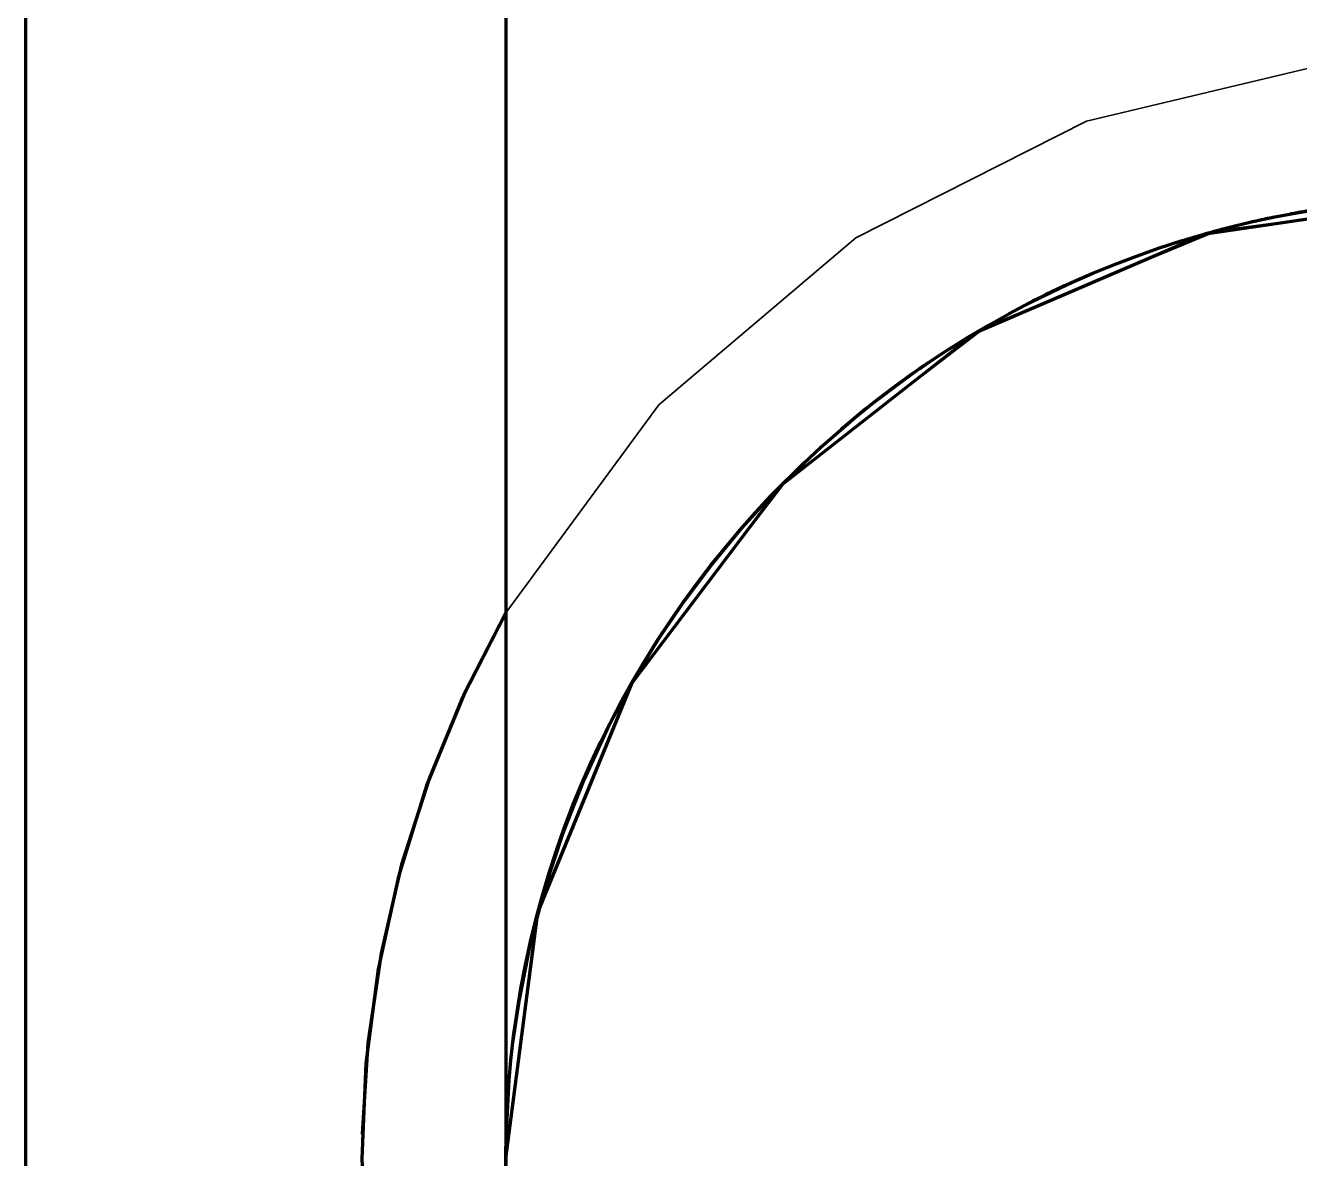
# Model space of a CAD drawing. Header units: millimetres. Extents: x 0 to 2208, y 0 to 420.
# Drawn here: x 113.4841 to 113.7492, y 75.7341 to 75.9699 of the extents above; entities that cross this region are included whole.
import ezdxf

# ---------------------------------------------------------------- set-up
doc = ezdxf.new("R2010")
doc.units = ezdxf.units.MM
doc.linetypes.add('IRAM-E-TRAZOS', pattern=[5, 4, -1])
doc.layers.add('01-VISIBLE', color=7, linetype='CONTINUOUS', lineweight=70)
doc.layers.add('02-OCULTA', color=4, linetype='IRAM-E-TRAZOS', lineweight=35)

msp = doc.modelspace()

# ---------------------------------------------------------------- linework, layer by layer
at = {"layer": '01-VISIBLE'}
for points in [[(113.48406, 76.78406), (113.48406, 76.73406), (113.48406, 76.68406), (113.48406, 76.63406), (113.48406, 76.58406), (113.48406, 76.53406), (113.48406, 76.48406), (113.48406, 76.43406), (113.48406, 76.38406), (113.48406, 76.33406), (113.48406, 76.28406), (113.48406, 76.23406), (113.48406, 76.18406), (113.48406, 76.13406), (113.48406, 76.08406), (113.48406, 76.03406), (113.48406, 75.98406), (113.48406, 75.93406), (113.48406, 75.88406), (113.48406, 75.83406), (113.48406, 75.78406), (113.48406, 75.73406)], [(113.58406, 76.21406), (113.58406, 76.16354), (113.58406, 76.11301), (113.58406, 76.06248), (113.58406, 76.01196), (113.58406, 75.96143), (113.58406, 75.9109), (113.58406, 75.86038), (113.58406, 75.80985), (113.58406, 75.75933), (113.58406, 75.7088), (113.58406, 75.65827), (113.58406, 75.60775), (113.58406, 75.55722), (113.58406, 75.50669), (113.58406, 75.45617), (113.58406, 75.40564), (113.58406, 75.35512), (113.58406, 75.30459), (113.58406, 75.25406)], [(113.58406, 76.21406), (113.58406, 76.16073), (113.58406, 76.1074), (113.58406, 76.05406), (113.58406, 76.00073), (113.58406, 75.9474), (113.58406, 75.89406), (113.58406, 75.84073), (113.58406, 75.7874), (113.58406, 75.73406)], [(113.58406, 75.73406), (113.59073, 75.78529), (113.61031, 75.8331), (113.64147, 75.87431), (113.68215, 75.90615), (113.72963, 75.92651), (113.78075, 75.93403)], [(113.75136, 75.93137), (113.7507, 75.93126), (113.75005, 75.93115), (113.74939, 75.93103), (113.74873, 75.93092), (113.74808, 75.9308), (113.74742, 75.93068)], [(113.73811, 75.92871), (113.7381, 75.92871), (113.73808, 75.92871), (113.73807, 75.9287), (113.73806, 75.9287), (113.73804, 75.9287), (113.73803, 75.92869)], [(113.74132, 75.92944), (113.74078, 75.92932), (113.74025, 75.9292), (113.73971, 75.92908), (113.73918, 75.92896), (113.73864, 75.92884), (113.73811, 75.92871)], [(113.74385, 75.92998), (113.74344, 75.92989), (113.74302, 75.92981), (113.7426, 75.92972), (113.74219, 75.92963), (113.74177, 75.92954), (113.74135, 75.92945)], [(113.74739, 75.93067), (113.74738, 75.93067), (113.74737, 75.93067), (113.74737, 75.93067), (113.74736, 75.93067), (113.74735, 75.93066), (113.74735, 75.93066)], [(113.72941, 75.92645), (113.72941, 75.92645), (113.72941, 75.92645), (113.72941, 75.92645), (113.72941, 75.92645), (113.72941, 75.92645), (113.7294, 75.92645)], [(113.72947, 75.92647), (113.72947, 75.92647), (113.72947, 75.92647), (113.72947, 75.92647), (113.72947, 75.92647), (113.72947, 75.92647), (113.72947, 75.92647)], [(113.73319, 75.92749), (113.7326, 75.92733), (113.732, 75.92717), (113.73141, 75.92701), (113.73081, 75.92684), (113.73022, 75.92668), (113.72962, 75.92651)], [(113.73323, 75.92749), (113.73322, 75.92749), (113.73322, 75.92749), (113.73321, 75.92749), (113.73321, 75.92749), (113.7332, 75.92749), (113.7332, 75.92749)], [(113.73479, 75.9279), (113.73479, 75.9279), (113.73479, 75.9279), (113.73479, 75.9279), (113.73479, 75.9279), (113.73479, 75.9279), (113.73479, 75.9279)], [(113.7349, 75.92793), (113.7349, 75.92793), (113.7349, 75.92793), (113.7349, 75.92793), (113.7349, 75.92793), (113.7349, 75.92793), (113.7349, 75.92793)], [(113.70167, 75.9163), (113.70034, 75.91569), (113.69901, 75.91507), (113.69768, 75.91445), (113.69636, 75.91381), (113.69504, 75.91316), (113.69373, 75.9125)], [(113.702, 75.91645), (113.70196, 75.91643), (113.70191, 75.91641), (113.70187, 75.91639), (113.70182, 75.91637), (113.70178, 75.91635), (113.70173, 75.91633)], [(113.70205, 75.91648), (113.70205, 75.91648), (113.70205, 75.91648), (113.70205, 75.91648), (113.70205, 75.91648), (113.70205, 75.91648), (113.70205, 75.91648)], [(113.70214, 75.91651), (113.70214, 75.91651), (113.70214, 75.91651), (113.70214, 75.91651), (113.70214, 75.91651), (113.70214, 75.91651), (113.70214, 75.91651)], [(113.6932, 75.91223), (113.69319, 75.91222), (113.69317, 75.91222), (113.69315, 75.91221), (113.69314, 75.9122), (113.69312, 75.91219), (113.69311, 75.91218)], [(113.69373, 75.9125), (113.69364, 75.91245), (113.69356, 75.91241), (113.69347, 75.91237), (113.69338, 75.91233), (113.6933, 75.91228), (113.69321, 75.91224)], [(113.67568, 75.90215), (113.67506, 75.90175), (113.67444, 75.90134), (113.67382, 75.90094), (113.67321, 75.90053), (113.67259, 75.90012), (113.67198, 75.89971)], [(113.67172, 75.89953), (113.67161, 75.89945), (113.67149, 75.89937), (113.67138, 75.89929), (113.67126, 75.89922), (113.67114, 75.89914), (113.67103, 75.89906)], [(113.67193, 75.89967), (113.6719, 75.89965), (113.67186, 75.89963), (113.67183, 75.8996), (113.6718, 75.89958), (113.67176, 75.89956), (113.67173, 75.89954)], [(113.67193, 75.89967), (113.67193, 75.89967), (113.67193, 75.89967), (113.67193, 75.89967), (113.67193, 75.89967), (113.67193, 75.89967), (113.67193, 75.89967)], [(113.66782, 75.89681), (113.66776, 75.89677), (113.66771, 75.89673), (113.66765, 75.89669), (113.6676, 75.89665), (113.66754, 75.89662), (113.66749, 75.89658)], [(113.66797, 75.89692), (113.66797, 75.89692), (113.66797, 75.89692), (113.66797, 75.89692), (113.66797, 75.89692), (113.66797, 75.89692), (113.66797, 75.89692)], [(113.66812, 75.89703), (113.66811, 75.89702), (113.6681, 75.89701), (113.66808, 75.897), (113.66807, 75.89699), (113.66806, 75.89698), (113.66804, 75.89697)], [(113.66827, 75.89714), (113.66827, 75.89714), (113.66827, 75.89714), (113.66827, 75.89714), (113.66827, 75.89714), (113.66827, 75.89714), (113.66827, 75.89714)], [(113.66843, 75.89724), (113.66841, 75.89723), (113.66839, 75.89722), (113.66837, 75.89721), (113.66836, 75.89719), (113.66834, 75.89718), (113.66832, 75.89717)], [(113.66858, 75.89735), (113.66858, 75.89735), (113.66858, 75.89735), (113.66858, 75.89735), (113.66858, 75.89735), (113.66858, 75.89735), (113.66858, 75.89735)], [(113.66873, 75.89746), (113.66871, 75.89744), (113.66869, 75.89743), (113.66867, 75.89741), (113.66864, 75.8974), (113.66862, 75.89738), (113.6686, 75.89737)], [(113.66888, 75.89757), (113.66888, 75.89757), (113.66888, 75.89757), (113.66888, 75.89757), (113.66888, 75.89756), (113.66888, 75.89756), (113.66888, 75.89756)], [(113.66919, 75.89778), (113.66916, 75.89776), (113.66914, 75.89775), (113.66911, 75.89773), (113.66909, 75.89771), (113.66906, 75.89769), (113.66904, 75.89768)], [(113.66934, 75.89789), (113.66934, 75.89789), (113.66934, 75.89789), (113.66934, 75.89789), (113.66934, 75.89789), (113.66934, 75.89789), (113.66934, 75.89789)], [(113.6695, 75.898), (113.66949, 75.89799), (113.66948, 75.89798), (113.66947, 75.89798), (113.66946, 75.89797), (113.66945, 75.89796), (113.66944, 75.89796)], [(113.66965, 75.8981), (113.66965, 75.8981), (113.66965, 75.8981), (113.66965, 75.8981), (113.66965, 75.8981), (113.66965, 75.8981), (113.66965, 75.8981)], [(113.6698, 75.89821), (113.66979, 75.8982), (113.66977, 75.89819), (113.66976, 75.89818), (113.66975, 75.89817), (113.66973, 75.89816), (113.66972, 75.89815)], [(113.66996, 75.89832), (113.66996, 75.89832), (113.66996, 75.89832), (113.66996, 75.89832), (113.66996, 75.89832), (113.66996, 75.89832), (113.66996, 75.89832)], [(113.67053, 75.89871), (113.67044, 75.89865), (113.67035, 75.89859), (113.67026, 75.89853), (113.67018, 75.89847), (113.67009, 75.89841), (113.67, 75.89835)], [(113.67097, 75.89902), (113.67091, 75.89897), (113.67084, 75.89893), (113.67077, 75.89888), (113.6707, 75.89883), (113.67063, 75.89878), (113.67056, 75.89874)], [(113.66475, 75.89458), (113.66474, 75.89457), (113.66474, 75.89457), (113.66473, 75.89456), (113.66473, 75.89456), (113.66472, 75.89456), (113.66472, 75.89455)], [(113.66502, 75.89478), (113.66498, 75.89475), (113.66494, 75.89471), (113.66489, 75.89468), (113.66485, 75.89465), (113.66481, 75.89462), (113.66476, 75.89459)], [(113.66529, 75.89498), (113.66525, 75.89495), (113.66521, 75.89492), (113.66517, 75.89488), (113.66512, 75.89485), (113.66508, 75.89482), (113.66504, 75.89479)], [(113.66541, 75.89506), (113.66539, 75.89505), (113.66538, 75.89504), (113.66536, 75.89503), (113.66535, 75.89502), (113.66533, 75.89501), (113.66532, 75.895)], [(113.66556, 75.89517), (113.66556, 75.89517), (113.66556, 75.89517), (113.66556, 75.89517), (113.66556, 75.89517), (113.66556, 75.89517), (113.66556, 75.89517)], [(113.66571, 75.89528), (113.66571, 75.89528), (113.66571, 75.89528), (113.66571, 75.89528), (113.66571, 75.89528), (113.66571, 75.89528), (113.66571, 75.89528)], [(113.66586, 75.89539), (113.66586, 75.89539), (113.66586, 75.89539), (113.66586, 75.89539), (113.66586, 75.89539), (113.66586, 75.89539), (113.66586, 75.89539)], [(113.66601, 75.8955), (113.66601, 75.8955), (113.66601, 75.8955), (113.66601, 75.8955), (113.66601, 75.8955), (113.66601, 75.8955), (113.66601, 75.8955)], [(113.66616, 75.89561), (113.66616, 75.89561), (113.66616, 75.89561), (113.66616, 75.89561), (113.66616, 75.89561), (113.66616, 75.89561), (113.66616, 75.89561)], [(113.66631, 75.89572), (113.66631, 75.89572), (113.66631, 75.89572), (113.66631, 75.89572), (113.66631, 75.89572), (113.66631, 75.89572), (113.66631, 75.89572)], [(113.66646, 75.89583), (113.66646, 75.89583), (113.66646, 75.89583), (113.66646, 75.89583), (113.66646, 75.89583), (113.66646, 75.89583), (113.66646, 75.89583)], [(113.66661, 75.89594), (113.66661, 75.89594), (113.66661, 75.89594), (113.66661, 75.89594), (113.66661, 75.89594), (113.66661, 75.89594), (113.66661, 75.89594)], [(113.66676, 75.89605), (113.66676, 75.89605), (113.66676, 75.89605), (113.66676, 75.89605), (113.66676, 75.89605), (113.66676, 75.89605), (113.66676, 75.89605)], [(113.66691, 75.89616), (113.66691, 75.89616), (113.66691, 75.89616), (113.66691, 75.89616), (113.66691, 75.89616), (113.66691, 75.89616), (113.66691, 75.89616)], [(113.66706, 75.89627), (113.66706, 75.89627), (113.66706, 75.89627), (113.66706, 75.89627), (113.66706, 75.89627), (113.66706, 75.89627), (113.66706, 75.89627)], [(113.66721, 75.89638), (113.66721, 75.89638), (113.66721, 75.89638), (113.66721, 75.89638), (113.66721, 75.89638), (113.66721, 75.89638), (113.66721, 75.89638)], [(113.65976, 75.89074), (113.65884, 75.89001), (113.65792, 75.88927), (113.65701, 75.88852), (113.65611, 75.88777), (113.6552, 75.88702), (113.6543, 75.88626)], [(113.65429, 75.88624), (113.65421, 75.88617), (113.65413, 75.8861), (113.65405, 75.88603), (113.65396, 75.88596), (113.65388, 75.88589), (113.6538, 75.88582)], [(113.64613, 75.87889), (113.63942, 75.87219), (113.63304, 75.86518), (113.627, 75.85788), (113.62131, 75.8503), (113.61598, 75.84245), (113.61103, 75.83437)], [(113.58406, 75.84764), (113.57504, 75.83003), (113.56756, 75.8117), (113.56169, 75.7928), (113.55746, 75.77346), (113.55491, 75.75384), (113.55406, 75.73406)], [(113.58406, 75.84764), (113.57539, 75.83079), (113.56814, 75.81329), (113.56235, 75.79524), (113.55807, 75.77679), (113.55532, 75.75804), (113.55412, 75.73913)], [(113.61098, 75.83428), (113.6053, 75.82375), (113.60025, 75.81289), (113.59587, 75.80176), (113.59216, 75.79038), (113.58913, 75.7788), (113.5868, 75.76707)], [(113.58582, 75.76051), (113.58581, 75.76048), (113.58581, 75.76045), (113.58581, 75.76041), (113.5858, 75.76038), (113.5858, 75.76035), (113.58579, 75.76032)], [(113.58579, 75.76028), (113.58579, 75.76028), (113.58579, 75.76028), (113.58579, 75.76028), (113.58579, 75.76028), (113.58579, 75.76028), (113.58579, 75.76027)], [(113.55411, 75.73889), (113.55411, 75.73889), (113.55411, 75.73889), (113.55411, 75.73889), (113.55411, 75.73889), (113.55411, 75.73889), (113.55411, 75.73889)], [(113.58407, 75.73534), (113.58407, 75.73513), (113.58406, 75.73492), (113.58406, 75.7347), (113.58406, 75.73449), (113.58406, 75.73428), (113.58406, 75.73406)], [(113.48406, 75.73406), (113.48406, 75.68406), (113.48406, 75.63406), (113.48406, 75.58406), (113.48406, 75.53406), (113.48406, 75.48406), (113.48406, 75.43406), (113.48406, 75.38406), (113.48406, 75.33406), (113.48406, 75.28406), (113.48406, 75.23406), (113.48406, 75.18406), (113.48406, 75.13406), (113.48406, 75.08406), (113.48406, 75.03406), (113.48406, 74.98406), (113.48406, 74.93406), (113.48406, 74.88406), (113.48406, 74.83406), (113.48406, 74.78406), (113.48406, 74.73406), (113.48406, 74.68406), (113.48406, 74.63406)], [(113.55406, 75.73406), (113.55491, 75.71429), (113.55746, 75.69466), (113.56169, 75.67533), (113.56756, 75.65643), (113.57504, 75.6381), (113.58406, 75.62048)], [(113.55406, 75.73406), (113.55491, 75.71429), (113.55746, 75.69466), (113.56169, 75.67533), (113.56756, 75.65643), (113.57504, 75.6381), (113.58406, 75.62048)], [(113.60406, 75.64688), (113.59802, 75.66065), (113.59304, 75.67483), (113.58913, 75.68934), (113.58632, 75.70411), (113.58463, 75.71904), (113.58406, 75.73406)], [(113.58406, 75.73406), (113.58406, 75.68073), (113.58406, 75.6274), (113.58406, 75.57406), (113.58406, 75.52073), (113.58406, 75.4674), (113.58406, 75.41406), (113.58406, 75.36073), (113.58406, 75.3074), (113.58406, 75.25406)]]:
    msp.add_lwpolyline(points, dxfattribs=at)
msp.add_circle((113.78406, 75.73406), 0.2, dxfattribs=at)
at = {"layer": '02-OCULTA'}
for points in [[(113.48406, 76.73656), (113.48406, 76.68644), (113.48406, 76.63631), (113.48406, 76.58619), (113.48406, 76.53606), (113.48406, 76.48594), (113.48406, 76.43581), (113.48406, 76.38569), (113.48406, 76.33556), (113.48406, 76.28544), (113.48406, 76.23531), (113.48406, 76.18519), (113.48406, 76.13506), (113.48406, 76.08494), (113.48406, 76.03481), (113.48406, 75.98469), (113.48406, 75.93456), (113.48406, 75.88444), (113.48406, 75.83431), (113.48406, 75.78419), (113.48406, 75.73406)], [(113.48406, 75.48344), (113.48406, 75.53356), (113.48406, 75.58369), (113.48406, 75.63381), (113.48406, 75.68394), (113.48406, 75.73406), (113.48406, 75.78419), (113.48406, 75.83431), (113.48406, 75.88444), (113.48406, 75.93456), (113.48406, 75.98469), (113.48406, 76.03481), (113.48406, 76.08494), (113.48406, 76.13506), (113.48406, 76.18519), (113.48406, 76.23531)], [(113.48406, 75.48406), (113.48406, 75.53406), (113.48406, 75.58406), (113.48406, 75.63406), (113.48406, 75.68406), (113.48406, 75.73406), (113.48406, 75.78406), (113.48406, 75.83406), (113.48406, 75.88406), (113.48406, 75.93406), (113.48406, 75.98406), (113.48406, 76.03406), (113.48406, 76.08406), (113.48406, 76.13406), (113.48406, 76.18406), (113.48406, 76.23406)], [(113.98406, 75.84764), (113.95223, 75.89097), (113.91121, 75.92572), (113.86324, 75.95), (113.81094, 75.96249), (113.75718, 75.96249), (113.70488, 75.95), (113.65692, 75.92572), (113.61589, 75.89097), (113.58406, 75.84764)], [(113.98406, 75.84764), (113.95223, 75.89097), (113.91121, 75.92572), (113.86324, 75.95), (113.81094, 75.96249), (113.75718, 75.96249), (113.70488, 75.95), (113.65692, 75.92572), (113.61589, 75.89097), (113.58406, 75.84764)], [(113.78406, 75.93406), (113.7323, 75.92725), (113.68406, 75.90727), (113.64264, 75.87548), (113.61086, 75.83406), (113.59088, 75.78583), (113.58406, 75.73406)], [(113.58406, 75.73406), (113.59088, 75.78583), (113.61086, 75.83406), (113.64264, 75.87548), (113.68406, 75.90727), (113.7323, 75.92725), (113.78406, 75.93406)], [(113.73803, 75.92869), (113.73751, 75.92857), (113.73699, 75.92844), (113.73646, 75.92832), (113.73594, 75.92819), (113.73542, 75.92806), (113.7349, 75.92793)], [(113.73811, 75.92871), (113.73811, 75.92871), (113.73811, 75.92871), (113.73811, 75.92871), (113.73811, 75.92871), (113.73811, 75.92871), (113.73811, 75.92871)], [(113.74135, 75.92945), (113.74135, 75.92945), (113.74134, 75.92945), (113.74133, 75.92944), (113.74133, 75.92944), (113.74132, 75.92944), (113.74132, 75.92944)], [(113.74735, 75.93066), (113.74676, 75.93055), (113.74618, 75.93044), (113.7456, 75.93033), (113.74502, 75.93021), (113.74444, 75.9301), (113.74385, 75.92998)], [(113.74742, 75.93068), (113.74742, 75.93068), (113.74741, 75.93068), (113.7474, 75.93067), (113.7474, 75.93067), (113.74739, 75.93067), (113.74739, 75.93067)], [(113.7294, 75.92645), (113.72476, 75.92507), (113.72016, 75.92358), (113.71559, 75.92198), (113.71106, 75.92026), (113.70658, 75.91844), (113.70214, 75.91651)], [(113.72947, 75.92647), (113.72946, 75.92646), (113.72945, 75.92646), (113.72944, 75.92646), (113.72943, 75.92645), (113.72942, 75.92645), (113.72941, 75.92645)], [(113.72962, 75.92651), (113.7296, 75.9265), (113.72957, 75.9265), (113.72955, 75.92649), (113.72952, 75.92648), (113.72949, 75.92647), (113.72947, 75.92647)], [(113.7332, 75.92749), (113.7332, 75.92749), (113.7332, 75.92749), (113.7332, 75.92749), (113.73319, 75.92749), (113.73319, 75.92749), (113.73319, 75.92749)], [(113.73479, 75.9279), (113.73453, 75.92783), (113.73427, 75.92776), (113.73401, 75.9277), (113.73375, 75.92763), (113.73349, 75.92756), (113.73323, 75.92749)], [(113.7349, 75.92793), (113.73488, 75.92792), (113.73486, 75.92792), (113.73484, 75.92791), (113.73483, 75.92791), (113.73481, 75.9279), (113.73479, 75.9279)], [(113.70173, 75.91633), (113.70172, 75.91633), (113.70171, 75.91632), (113.7017, 75.91632), (113.70169, 75.91631), (113.70168, 75.91631), (113.70167, 75.9163)], [(113.70205, 75.91648), (113.70204, 75.91647), (113.70204, 75.91647), (113.70203, 75.91646), (113.70202, 75.91646), (113.70201, 75.91646), (113.702, 75.91645)], [(113.70214, 75.91651), (113.70212, 75.91651), (113.70211, 75.9165), (113.7021, 75.91649), (113.70208, 75.91649), (113.70207, 75.91648), (113.70205, 75.91648)], [(113.69311, 75.91218), (113.69013, 75.91063), (113.68718, 75.90903), (113.68427, 75.90738), (113.68137, 75.90569), (113.67851, 75.90394), (113.67568, 75.90215)], [(113.69321, 75.91224), (113.69321, 75.91224), (113.69321, 75.91224), (113.69321, 75.91224), (113.69321, 75.91223), (113.69321, 75.91223), (113.6932, 75.91223)], [(113.69373, 75.9125), (113.69373, 75.9125), (113.69373, 75.9125), (113.69373, 75.9125), (113.69373, 75.9125), (113.69373, 75.9125), (113.69373, 75.9125)], [(113.67173, 75.89954), (113.67173, 75.89953), (113.67173, 75.89953), (113.67173, 75.89953), (113.67173, 75.89953), (113.67173, 75.89953), (113.67172, 75.89953)], [(113.67198, 75.89971), (113.67197, 75.8997), (113.67197, 75.8997), (113.67196, 75.89969), (113.67195, 75.89968), (113.67194, 75.89968), (113.67193, 75.89967)], [(113.67193, 75.89967), (113.67193, 75.89967), (113.67193, 75.89967), (113.67193, 75.89967), (113.67193, 75.89967), (113.67193, 75.89967), (113.67193, 75.89967)], [(113.66797, 75.89692), (113.66794, 75.8969), (113.66792, 75.89688), (113.66789, 75.89687), (113.66787, 75.89685), (113.66784, 75.89683), (113.66782, 75.89681)], [(113.66804, 75.89697), (113.66803, 75.89696), (113.66802, 75.89695), (113.66801, 75.89695), (113.66799, 75.89694), (113.66798, 75.89693), (113.66797, 75.89692)], [(113.66827, 75.89714), (113.66825, 75.89712), (113.66822, 75.8971), (113.6682, 75.89708), (113.66817, 75.89706), (113.66815, 75.89705), (113.66812, 75.89703)], [(113.66832, 75.89717), (113.66831, 75.89716), (113.66831, 75.89716), (113.6683, 75.89715), (113.66829, 75.89715), (113.66828, 75.89714), (113.66827, 75.89714)], [(113.66858, 75.89735), (113.66855, 75.89733), (113.66853, 75.89732), (113.6685, 75.8973), (113.66848, 75.89728), (113.66845, 75.89726), (113.66843, 75.89724)], [(113.6686, 75.89737), (113.6686, 75.89736), (113.66859, 75.89736), (113.66859, 75.89736), (113.66859, 75.89736), (113.66858, 75.89735), (113.66858, 75.89735)], [(113.66888, 75.89756), (113.66885, 75.89755), (113.66883, 75.89753), (113.6688, 75.89751), (113.66878, 75.89749), (113.66876, 75.89748), (113.66873, 75.89746)], [(113.66904, 75.89768), (113.66901, 75.89766), (113.66899, 75.89764), (113.66896, 75.89762), (113.66893, 75.8976), (113.66891, 75.89759), (113.66888, 75.89757)], [(113.66934, 75.89789), (113.66932, 75.89787), (113.66929, 75.89785), (113.66927, 75.89784), (113.66924, 75.89782), (113.66922, 75.8978), (113.66919, 75.89778)], [(113.66944, 75.89796), (113.66942, 75.89794), (113.66941, 75.89793), (113.66939, 75.89792), (113.66937, 75.89791), (113.66936, 75.8979), (113.66934, 75.89789)], [(113.66965, 75.8981), (113.66962, 75.89809), (113.6696, 75.89807), (113.66957, 75.89805), (113.66955, 75.89803), (113.66952, 75.89802), (113.6695, 75.898)], [(113.66972, 75.89815), (113.66971, 75.89814), (113.66969, 75.89814), (113.66968, 75.89813), (113.66967, 75.89812), (113.66966, 75.89811), (113.66965, 75.8981)], [(113.66996, 75.89832), (113.66993, 75.8983), (113.66991, 75.89828), (113.66988, 75.89826), (113.66985, 75.89825), (113.66983, 75.89823), (113.6698, 75.89821)], [(113.67, 75.89835), (113.66999, 75.89834), (113.66998, 75.89834), (113.66998, 75.89833), (113.66997, 75.89833), (113.66996, 75.89832), (113.66996, 75.89832)], [(113.67056, 75.89874), (113.67056, 75.89873), (113.67055, 75.89873), (113.67055, 75.89873), (113.67054, 75.89872), (113.67054, 75.89872), (113.67053, 75.89871)], [(113.67103, 75.89906), (113.67102, 75.89905), (113.67101, 75.89904), (113.671, 75.89904), (113.67099, 75.89903), (113.67098, 75.89903), (113.67097, 75.89902)], [(113.66472, 75.89455), (113.66388, 75.89393), (113.66305, 75.8933), (113.66222, 75.89267), (113.6614, 75.89203), (113.66058, 75.89139), (113.65976, 75.89074)], [(113.66476, 75.89459), (113.66476, 75.89458), (113.66476, 75.89458), (113.66476, 75.89458), (113.66475, 75.89458), (113.66475, 75.89458), (113.66475, 75.89458)], [(113.66504, 75.89479), (113.66504, 75.89479), (113.66503, 75.89479), (113.66503, 75.89478), (113.66503, 75.89478), (113.66502, 75.89478), (113.66502, 75.89478)], [(113.66532, 75.895), (113.66531, 75.89499), (113.66531, 75.89499), (113.66531, 75.89499), (113.6653, 75.89498), (113.6653, 75.89498), (113.66529, 75.89498)], [(113.66556, 75.89517), (113.66553, 75.89516), (113.66551, 75.89514), (113.66548, 75.89512), (113.66546, 75.8951), (113.66543, 75.89508), (113.66541, 75.89506)], [(113.66571, 75.89528), (113.66568, 75.89527), (113.66566, 75.89525), (113.66563, 75.89523), (113.66561, 75.89521), (113.66558, 75.89519), (113.66556, 75.89517)], [(113.66586, 75.89539), (113.66583, 75.89538), (113.66581, 75.89536), (113.66578, 75.89534), (113.66576, 75.89532), (113.66573, 75.8953), (113.66571, 75.89528)], [(113.66601, 75.8955), (113.66598, 75.89548), (113.66596, 75.89547), (113.66593, 75.89545), (113.66591, 75.89543), (113.66588, 75.89541), (113.66586, 75.89539)], [(113.66616, 75.89561), (113.66613, 75.89559), (113.66611, 75.89558), (113.66608, 75.89556), (113.66606, 75.89554), (113.66603, 75.89552), (113.66601, 75.8955)], [(113.66631, 75.89572), (113.66628, 75.8957), (113.66626, 75.89569), (113.66623, 75.89567), (113.66621, 75.89565), (113.66618, 75.89563), (113.66616, 75.89561)], [(113.66646, 75.89583), (113.66643, 75.89581), (113.66641, 75.8958), (113.66638, 75.89578), (113.66636, 75.89576), (113.66633, 75.89574), (113.66631, 75.89572)], [(113.66661, 75.89594), (113.66658, 75.89592), (113.66656, 75.8959), (113.66653, 75.89589), (113.66651, 75.89587), (113.66648, 75.89585), (113.66646, 75.89583)], [(113.66676, 75.89605), (113.66673, 75.89603), (113.66671, 75.89601), (113.66668, 75.896), (113.66666, 75.89598), (113.66663, 75.89596), (113.66661, 75.89594)], [(113.66691, 75.89616), (113.66689, 75.89614), (113.66686, 75.89612), (113.66683, 75.8961), (113.66681, 75.89609), (113.66678, 75.89607), (113.66676, 75.89605)], [(113.66706, 75.89627), (113.66704, 75.89625), (113.66701, 75.89623), (113.66699, 75.89621), (113.66696, 75.8962), (113.66694, 75.89618), (113.66691, 75.89616)], [(113.66721, 75.89638), (113.66719, 75.89636), (113.66716, 75.89634), (113.66714, 75.89632), (113.66711, 75.8963), (113.66709, 75.89629), (113.66706, 75.89627)], [(113.66749, 75.89658), (113.66744, 75.89654), (113.6674, 75.89651), (113.66735, 75.89648), (113.6673, 75.89644), (113.66726, 75.89641), (113.66721, 75.89638)], [(113.6543, 75.88626), (113.6543, 75.88625), (113.6543, 75.88625), (113.6543, 75.88625), (113.6543, 75.88625), (113.65429, 75.88625), (113.65429, 75.88624)], [(113.6538, 75.88582), (113.6525, 75.8847), (113.6512, 75.88356), (113.64992, 75.88241), (113.64865, 75.88124), (113.64738, 75.88007), (113.64613, 75.87889)], [(113.61103, 75.83437), (113.61102, 75.83435), (113.61102, 75.83434), (113.61101, 75.83432), (113.611, 75.83431), (113.61099, 75.83429), (113.61098, 75.83428)], [(113.5868, 75.76707), (113.58662, 75.76597), (113.58645, 75.76488), (113.58628, 75.76379), (113.58612, 75.7627), (113.58597, 75.7616), (113.58582, 75.76051)], [(113.58579, 75.76027), (113.58528, 75.75614), (113.58487, 75.75199), (113.58454, 75.74784), (113.58429, 75.74367), (113.58414, 75.73951), (113.58407, 75.73534)], [(113.58579, 75.76032), (113.58579, 75.76031), (113.58579, 75.76031), (113.58579, 75.7603), (113.58579, 75.76029), (113.58579, 75.76029), (113.58579, 75.76028)], [(113.55411, 75.73889), (113.5541, 75.73809), (113.55408, 75.73728), (113.55408, 75.73648), (113.55407, 75.73567), (113.55406, 75.73487), (113.55406, 75.73406)], [(113.55412, 75.73913), (113.55412, 75.73909), (113.55412, 75.73905), (113.55412, 75.73901), (113.55411, 75.73897), (113.55411, 75.73893), (113.55411, 75.73889)], [(113.48406, 75.73406), (113.48406, 75.68394), (113.48406, 75.63381), (113.48406, 75.58369), (113.48406, 75.53356), (113.48406, 75.48344), (113.48406, 75.43331), (113.48406, 75.38319), (113.48406, 75.33306), (113.48406, 75.28294), (113.48406, 75.23281), (113.48406, 75.18269), (113.48406, 75.13256), (113.48406, 75.08244), (113.48406, 75.03231), (113.48406, 74.98219), (113.48406, 74.93206), (113.48406, 74.88194), (113.48406, 74.83181), (113.48406, 74.78169), (113.48406, 74.73156)], [(113.58406, 75.73406), (113.59088, 75.6823), (113.61086, 75.63406), (113.64264, 75.59264), (113.68406, 75.56086), (113.7323, 75.54088), (113.78406, 75.53406)]]:
    msp.add_lwpolyline(points, dxfattribs=at)
msp.add_circle((113.78406, 75.73406), 0.2, dxfattribs=at)

doc.saveas('drawing.dxf')
